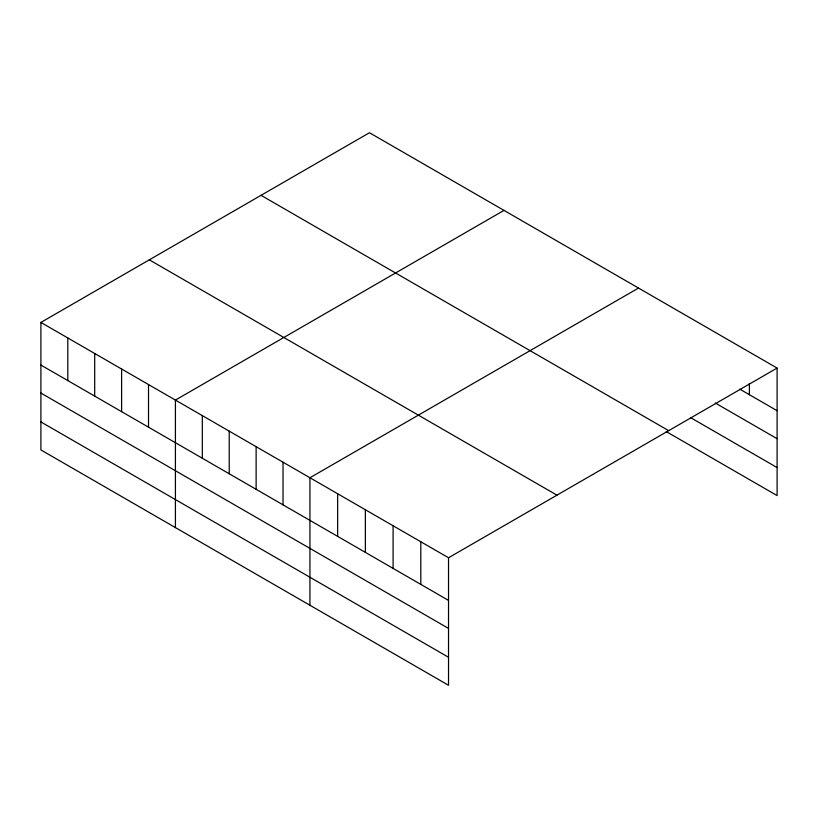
<?xml version="1.0" encoding="UTF-8"?>
<svg xmlns="http://www.w3.org/2000/svg" width="818" height="818" viewBox="0 0 818 818"><rect width="100%" height="100%" fill="white"/><g stroke="black" fill="none" stroke-linecap="round" stroke-linejoin="round"><path stroke-width="1.23" d="M666.22 431.567L777.1 495.575L777.1 368.069L369.47 132.731L40.9 322.425L40.9 449.931L448.53 685.269L448.53 557.764L40.9 322.425M503.99 210.39L175.42 400.084L175.42 527.6M638.51 288.048L309.93 477.753L309.93 605.259M448.53 557.764L777.1 368.069M739.789 389.153L777.1 410.697M715.269 403.008L777.1 438.704M690.75 417.712L777.1 467.569M261.044 195.328L668.674 430.667M149.326 259.827L556.956 495.166M40.9 365.053L448.53 600.392M40.9 393.059L448.53 628.408M40.9 421.924L448.53 657.263M749.38 383.407L749.38 394.685M420.81 541.761L420.81 584.389M393.09 525.759L393.09 568.387M365.37 509.757L365.37 552.385M337.65 493.755L337.65 536.383M283.028 462.221L283.028 504.839M256.126 446.689L256.126 489.307M229.224 431.158L229.224 473.775M202.322 415.616L202.322 458.244M148.518 384.552L148.518 427.18M121.606 369.02L121.606 411.648M94.704 353.488L94.704 396.116M67.802 337.957L67.802 380.585"/></g></svg>
